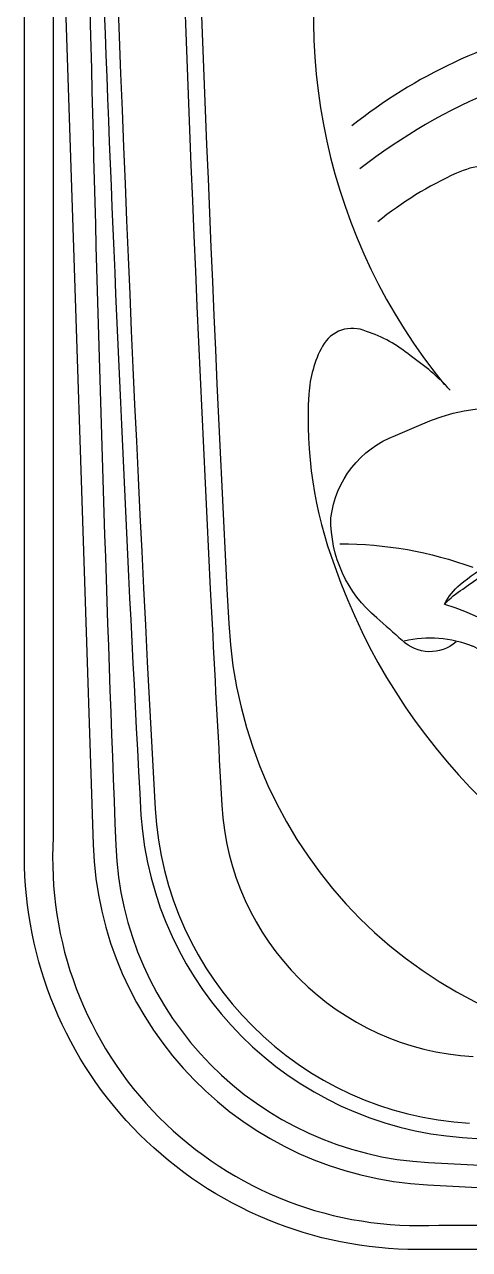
# Model space of a CAD drawing. Header units: inches. Extents: x 2 to 86, y -22 to 129.
# Drawn here: x 2.43 to 9.11, y 5 to 23.38 of the extents above; entities that cross this region are included whole.
import ezdxf

# ---------------------------------------------------------------- set-up
doc = ezdxf.new("R2010")
doc.units = ezdxf.units.IN
doc.header["$MEASUREMENT"] = 0
doc.layers.add('1', color=4, linetype='Continuous')

# ---------------------------------------------------------------- blocks, each defined once
blk = doc.blocks.new('HHPILLOW')
at = {"layer": '1', "color": 4, "linetype": 'Continuous'}
for p, q in [((-2.493662856348354, 4.753440000292542), (-2.105674256348355, 4.600845000292548)), ((-2.493535056348177, -4.721047999707391), (-2.104629956348356, -4.568089999707457))]:
    blk.add_line(p, q, dxfattribs=at)
for centre, radius, start, end in [((-3.119004480416805, 3.459933230967845), 1.436736548251412, 64.19870674311935, 144.2451829579542), ((-3.046013074246378, 1.97333275746886), 2.790709171274251, 17.21278817419931, 70.30863569432098), ((-2.775510644526026, 3.212609205210594), 1.860006189274408, 144.2451829579545, 185.5942556030285), ((-10.99441199381275, 2.407570811759829), 6.398227653638791, 0.8252452733079668, 5.594255603028535), ((-10.49181935035516, 0), 10.49181935035516, 345.3047972418675, 15.47362786403677), ((-4.010785977012585, 2.50816465960218), 0.5861228147119968, 180.8252452733078, 266.9136513492448), ((-7.360403336172316, -1.092366797708202), 4.530513219578506, 44.7353245835756, 52.33768680706847), ((-3.671249686693427, 1.427680425685203), 1.017060497694795, 75.13863876116727, 94.72266359589366), ((-4.229530244427762, -3.122801297396499), 5.59356530952322, 69.8471983880498, 81.54951745679234), ((-4.762941381420456, 1.481207604623073), 0.8739993319092445, 13.58559010926897, 44.7353245835756), ((-3.656439884655223, -1.561218937882739), 3.930143527169514, 60.85987769514308, 69.8471983880498), ((-2.481550809332161, 0.5461660116369345), 1.517378378056258, 34.44500970583191, 60.85987769514308), ((-9.079296851456325, 0.002766516183061896), 5.43337025035915, 342.019837563144, 18.05253914430314), ((-3.534976419895143, 0.01605033516303678), 2.690629813737361, 328.9514312109356, 31.06438648313755), ((-2.51206816861577, -0.492755693265071), 1.554554322597792, 293.0023584904462, 325.5708079882411), ((-5.476981758617837, -1.002620195299642), 1.70341256026332, 301.6980798579719, 336.9533845754468), ((-4.003316947791051, -2.480668104789078), 0.591956896565789, 93.7208307348171, 179.9264290603185), ((-4.133094337513969, 2.742415530218985), 5.170965863734945, 278.0715625138498, 295.5287253823751), ((-3.709021773285203, -1.149635383012711), 1.264283361323205, 267.6769354812565, 283.8190420852181), ((-80.29190557129641, 1.855028273967328), 75.82065550482886, 356.3386680349637, 356.7224094113108), ((-3.152735730338682, -1.832809565125114), 2.929212312086789, 290.9658518163026, 343.5656369317051), ((-2.737128605431531, -3.16569070989361), 1.897329023735506, 174.5894660761836, 226.1126998811895), ((-3.118934661575695, -3.349291592975266), 1.507594211195228, 231.7422641605146, 294.508790775817)]:
    blk.add_arc(centre, radius, start, end, dxfattribs=at)
at = {"layer": '1', "color": 3, "linetype": 'Continuous'}
for centre, radius, start, end in [((-8.343842003758988, 0.08990888871185021), 5.811248817310541, 24.91736302086631, 44.94840016262117), ((-8.62058809854521, 0.01949486940539913), 5.43499356366448, 333.4140667197293, 26.46126074836484), ((-3.452289777500983, 1.376618691446335), 1.111896364388132, 86.48936324076274, 105.9330261561958), ((-3.922225932262705, -2.198487745685124), 4.715708637488957, 69.3637612481715, 83.44877837011721), ((-3.754596085311849, -1.817334919903196), 4.299992489900039, 61.69831124189577, 69.6641410816807), ((-2.408811534261371, 0.6285570708679913), 1.508630504570383, 35.76937891369361, 62.6585324046079), ((-3.453319780722353, 0.01518371013122177), 2.716996479879117, 327.0779087548007, 33.38863537225082), ((-2.257117530451403, -0.7593286333198783), 1.291945886492554, 297.8632999343325, 327.0779087548007), ((-3.751636236140003, 1.839408260139109), 4.289209647383383, 289.7146680394328, 299.2887159989647), ((-3.770839475062939, 1.593224760737822), 4.065192295565401, 275.4073437173614, 291.1400841040647), ((-8.354160519047062, -0.05085203773216307), 5.823696528221809, 315.0702392536522, 335.0709258513776), ((-3.474919522467284, -1.533004503037127), 0.9249887945121534, 252.0318145650573, 275.4073437173614)]:
    blk.add_arc(centre, radius, start, end, dxfattribs=at)
blk = doc.blocks.new('RHYTHM')
at = {"layer": '1', "color": 3, "linetype": 'Continuous'}
for p, q in [((0.4322692999999731, 21.08462663945829), (0.4317426000000069, 14.8644606394583)), ((0.4327489171712386, 14.8656895999995), (0.4327489171712386, 20.95616059999949)), ((0.5357247999999686, 20.9583856394583), (0.7380840999999805, 14.87754663945829)), ((0.4317426000000069, 14.8644606394583), (0.4317639000000213, 6.186047639458295)), ((0.7380840999999805, 14.87754663945829), (1.030977699999994, 6.0759276394583)), ((6.042626799999994, 0.969950639458304), (8.254619900000023, 0.8550346394582959)), ((6.213401400000009, 0.366495639458293), (15.02484490000001, 0.366495639458293))]:
    blk.add_line(p, q, dxfattribs=at)
at = {"layer": '1', "color": 4}
blk.add_lwpolyline([(5.895410999999967, 0, -0.4142478893418395), (0, 5.893807639458288), (0, 77.9771896, -0.4141642902512225), (5.893808999999976, 83.8725806), (78.10722995394377, 83.8725806, -0.4142135623730976), (84.00222995394381, 77.97758060000001), (84.00222995394375, 5.893807639458288, -0.4142478893418396), (78.10681895394379, 0)], format="xyb", close=True, dxfattribs=at)
at = {"layer": '1', "color": 3}
for centre, radius, start, end in [((635.8033608976789, 41.93621442767764), 634.8260044476837, 176.8100407666216, 183.1899433134685), ((833.4144989400081, 37.97166507656716), 832.6584447057708, 180.7298579310688, 182.1962637236132), ((728.114466631974, 45.57030443195205), 727.418679525073, 181.4339435936716, 183.0775038433566), ((13.03602264003342, 18.47999377386188), 8.701153995976654, 165.2716353226395, 219.2882464225723), ((4.917958026995677, 13.30843345838906), 0.5103614137022808, 65.7202275682113, 151.5541807280152), ((4.536560614730774, 11.93397886398944), 1.932351202776446, 49.78555939504178, 72.18307234728586), ((5.986315081744181, 12.7296703373901), 1.725414312410564, 151.554180728016, 176.5608045554477), ((3.964987479355955, 10.68713154360154), 3.274329841430699, 42.32567787483006, 56.24840417411754), ((10.52605422727589, 12.4568434583427), 6.273344172841997, 176.5608045554477, 200.6322707200037), ((13.28343949540817, 13.25406059794601), 9.137572260968795, 199.2179626887883, 251.5812732874165), ((6.953646897072815, 6.888419204702657), 5.221981540991466, 184.0725245348192, 265.7975699271257), ((5.92121348784292, 5.857972344380073), 5.499244509631258, 176.5798032953121, 273.0456949179093), ((6.317076236604009, 6.251850300381534), 5.289025101217913, 181.9061141368544, 267.0255653055651), ((6.318534346012655, 6.253274343318211), 4.954517796130837, 182.2126332448119, 267.0315206827264), ((40.43313396840904, 455.5224879275498), 455.1035222265668, 265.7329416213269, 268.0090419063272), ((42.30823102006747, 704.1565060885679), 703.785097310119, 267.0478520823835, 268.5597538616237)]:
    blk.add_arc(centre, radius, start, end, dxfattribs=at)
at = {"layer": '1', "color": 3, "linetype": 'Continuous'}
for centre, radius, start, end in [((634.7886558419327, 41.93624888272718), 632.8128819419347, 176.8049397305934, 182.9489547730972), ((9.712298604974421, 10.83825332563748), 7.698726249627621, 101.6764978271286, 128.5892738593953), ((10.31423760014945, 9.442900537126576), 8.587316862305245, 96.26711820079088, 127.9729739895955), ((7.054901536163129, 14.87874056694571), 1.392493725985722, 79.4652762782438, 114.3507748215364), ((8.726454258651984, 11.1853918612446), 5.446493376449962, 114.3507748215364, 128.9851385970379), ((634.7907039000002, 41.93630159999999), 632.81493, 182.9489500000001, 183.1950499999998), ((6.953217599999959, 6.889200599999995), 4, 183.1950499999998, 266.8049500000019), ((6.953217599999959, 6.889200599999995), 5, 183.1950499999998, 266.8049500000019)]:
    blk.add_arc(centre, radius, start, end, dxfattribs=at)
at = {"layer": '1', "color": 2}
for centre, radius, start, end in [((623.6900448679664, 41.66377321493076), 621.4650225993098, 176.9154842738453, 182.9765115531589), ((9.804706316139402, 9.74068917266446), 6.750211148616694, 182.9505656145816, 267.0494272165013)]:
    blk.add_arc(centre, radius, start, end, dxfattribs=at)
at = {"layer": '1', "color": 1, "linetype": 'Continuous', "xscale": -1, "rotation": 224.9999999999995}
blk.add_blockref('HHPILLOW', (10.66711706851572, 10.63660113568305), dxfattribs=at)

msp = doc.modelspace()

# ---------------------------------------------------------------- block references
msp.add_blockref('RHYTHM', (2.434746973028595, 4.99856079999013))

doc.saveas('drawing.dxf')
